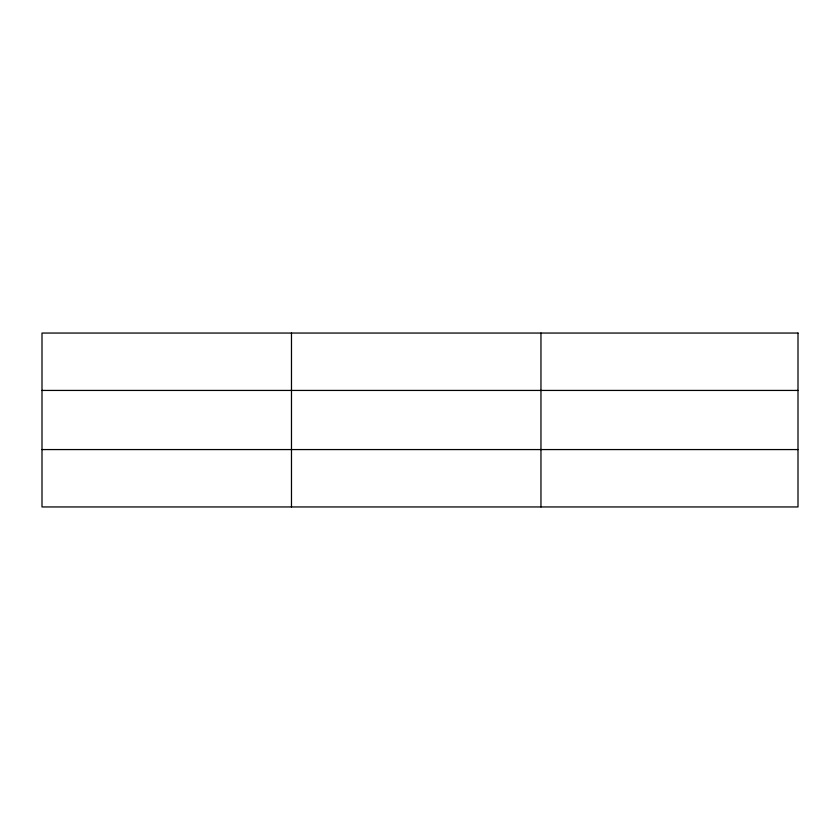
<?xml version="1.0" encoding="UTF-8"?>
<svg xmlns="http://www.w3.org/2000/svg" width="840" height="840" viewBox="0 0 840 840"><rect width="100%" height="100%" fill="white"/><g stroke="black" fill="none" stroke-linecap="round" stroke-linejoin="round"><path stroke-width="1.26" d="M291.48 506.951L291.48 333.05M540.96 506.951L540.96 333.05M42 390.432L798 390.432M42 449.568L798 449.568M798 333.05L798 506.951L42 506.951L42 333.05L798 333.05"/></g></svg>
